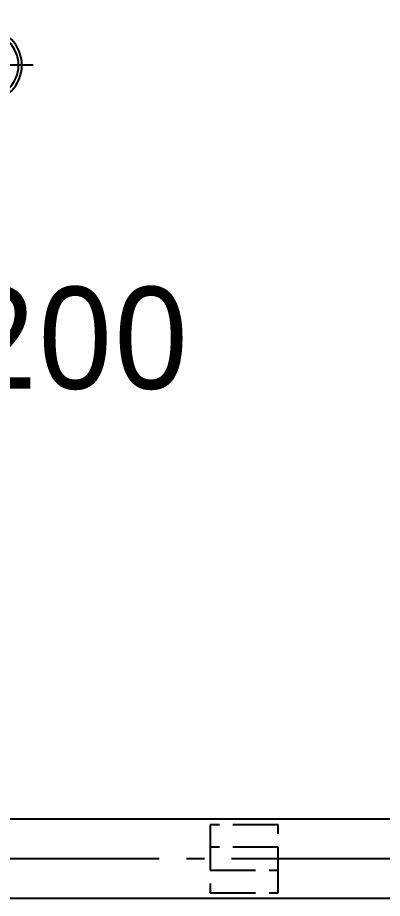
# Model space of a CAD drawing. Header units: millimetres. Extents: x 61566 to 667441, y 0 to 118800.
# Drawn here: x 271328 to 272941, y 53756 to 57643 of the extents above; entities that cross this region are included whole.
import ezdxf

# ---------------------------------------------------------------- set-up
doc = ezdxf.new("R2010")
doc.units = ezdxf.units.MM
doc.header["$LTSCALE"] = 200
doc.linetypes.add('CEN6', pattern=[12, 10, -0.75, 0.5, -0.75])
doc.linetypes.add('H6', pattern=[6.5, 5, -1.5])
for name, color, linetype in [('1 EA', 3, 'Continuous'), ('1 OA', 4, 'Continuous'), ('TEXT', 3, 'Continuous'), ('환기(SA)', 3, 'Continuous')]:
    doc.layers.add(name, color=color, linetype=linetype)
doc.styles.add('LG전자', font='malgun.ttf')

# ---------------------------------------------------------------- blocks, each defined once
blk = doc.blocks.new('A$C40B63A93')
at = {"color": 1}
for p, q in [((210, 420), (210, 0)), ((420, 210), (0, 210))]:
    blk.add_line(p, q, dxfattribs=at)
at = {"color": 0}
for radius in [160, 145, 75]:
    blk.add_circle((210, 210), radius, dxfattribs=at)

msp = doc.modelspace()

# ---------------------------------------------------------------- linework, layer by layer
at = {"layer": '1 EA'}
for p, q in [((277714, 54106.2), (268220, 54106.2)), ((277714, 53756.2), (268220, 53756.2))]:
    msp.add_line(p, q, dxfattribs=at)
at = {"layer": '1 EA', "color": 1, "linetype": 'CEN6', "ltscale": 0.8}
msp.add_line((277714, 53931.2), (268220, 53931.2), dxfattribs=at)
at = {"layer": '1 OA', "color": 2, "linetype": 'H6', "ltscale": 0.2}
for points in [[(272480, 54081.2), (272180, 54081.2), (272180, 53781.2), (272480, 53781.2), (272480, 54081.2)], [(272480, 53981.7), (272180, 53981.7), (272180, 53880.7), (272480, 53880.7), (272480, 53981.7)]]:
    msp.add_lwpolyline(points, dxfattribs=at)

# ---------------------------------------------------------------- block references
at = {"layer": '환기(SA)', "xscale": -1, "rotation": 180}
msp.add_blockref('A$C40B63A93', (270977.5, 57642.7), dxfattribs=at)

# ---------------------------------------------------------------- texts
at = {"layer": 'TEXT', "color": 2, "style": 'LG전자'}
msp.add_text('ø200', height=450, dxfattribs=at).set_placement((270725.5, 56004.8, 0))

doc.saveas('drawing.dxf')
